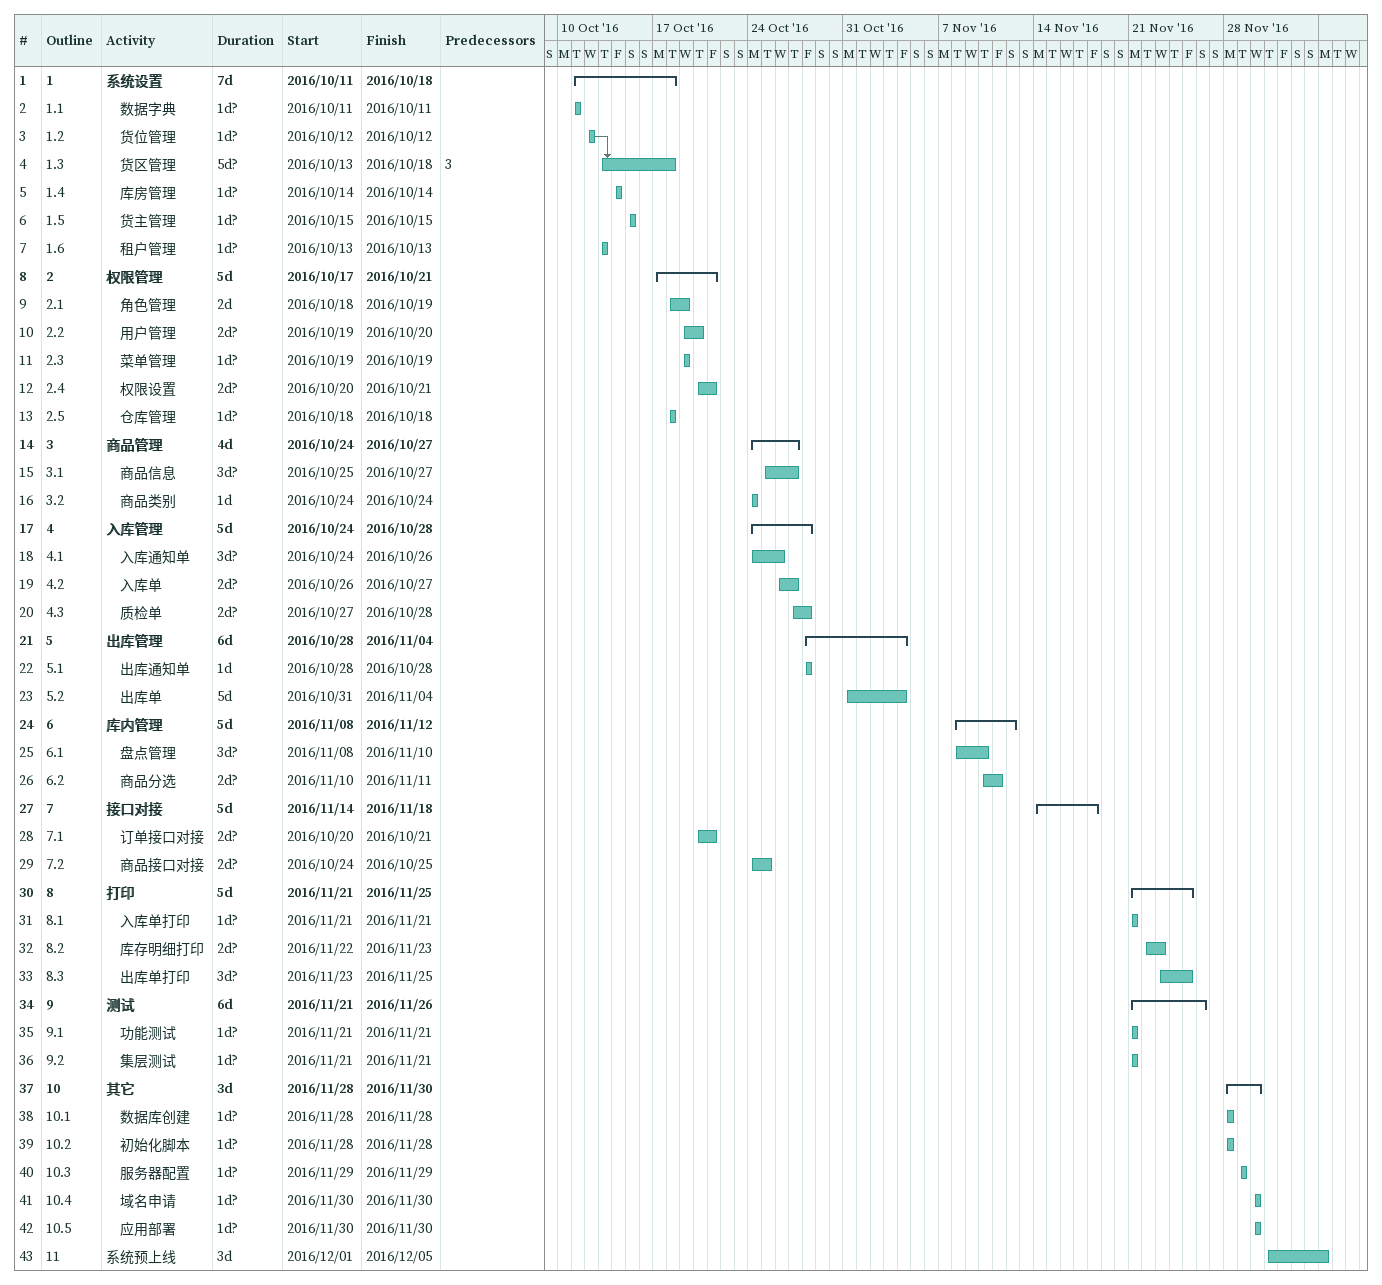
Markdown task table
| ID | WBS | Task | Duration | Start | Finish | Predecessors |
|---|---|---|---|---|---|---|
| 1 | 1 | **系统设置** | 7d | 2016-10-11 | 2016-10-18 |  |
| 2 | 1.1 | 数据字典 | 1d? | 2016-10-11 | 2016-10-11 |  |
| 3 | 1.2 | 货位管理 | 1d? | 2016-10-12 | 2016-10-12 |  |
| 4 | 1.3 | 货区管理 | 5d? | 2016-10-13 | 2016-10-18 | 3 |
| 5 | 1.4 | 库房管理 | 1d? | 2016-10-14 | 2016-10-14 |  |
| 6 | 1.5 | 货主管理 | 1d? | 2016-10-15 | 2016-10-15 |  |
| 7 | 1.6 | 租户管理 | 1d? | 2016-10-13 | 2016-10-13 |  |
| 8 | 2 | **权限管理** | 5d | 2016-10-17 | 2016-10-21 |  |
| 9 | 2.1 | 角色管理 | 2d | 2016-10-18 | 2016-10-19 |  |
| 10 | 2.2 | 用户管理 | 2d? | 2016-10-19 | 2016-10-20 |  |
| 11 | 2.3 | 菜单管理 | 1d? | 2016-10-19 | 2016-10-19 |  |
| 12 | 2.4 | 权限设置 | 2d? | 2016-10-20 | 2016-10-21 |  |
| 13 | 2.5 | 仓库管理 | 1d? | 2016-10-18 | 2016-10-18 |  |
| 14 | 3 | **商品管理** | 4d | 2016-10-24 | 2016-10-27 |  |
| 15 | 3.1 | 商品信息 | 3d? | 2016-10-25 | 2016-10-27 |  |
| 16 | 3.2 | 商品类别 | 1d | 2016-10-24 | 2016-10-24 |  |
| 17 | 4 | **入库管理** | 5d | 2016-10-24 | 2016-10-28 |  |
| 18 | 4.1 | 入库通知单 | 3d? | 2016-10-24 | 2016-10-26 |  |
| 19 | 4.2 | 入库单 | 2d? | 2016-10-26 | 2016-10-27 |  |
| 20 | 4.3 | 质检单 | 2d? | 2016-10-27 | 2016-10-28 |  |
| 21 | 5 | **出库管理** | 6d | 2016-10-28 | 2016-11-04 |  |
| 22 | 5.1 | 出库通知单 | 1d | 2016-10-28 | 2016-10-28 |  |
| 23 | 5.2 | 出库单 | 5d | 2016-10-31 | 2016-11-04 |  |
| 24 | 6 | **库内管理** | 5d | 2016-11-08 | 2016-11-12 |  |
| 25 | 6.1 | 盘点管理 | 3d? | 2016-11-08 | 2016-11-10 |  |
| 26 | 6.2 | 商品分选 | 2d? | 2016-11-10 | 2016-11-11 |  |
| 27 | 7 | **接口对接** | 5d | 2016-11-14 | 2016-11-18 |  |
| 28 | 7.1 | 订单接口对接 | 2d? | 2016-10-20 | 2016-10-21 |  |
| 29 | 7.2 | 商品接口对接 | 2d? | 2016-10-24 | 2016-10-25 |  |
| 30 | 8 | **打印** | 5d | 2016-11-21 | 2016-11-25 |  |
| 31 | 8.1 | 入库单打印 | 1d? | 2016-11-21 | 2016-11-21 |  |
| 32 | 8.2 | 库存明细打印 | 2d? | 2016-11-22 | 2016-11-23 |  |
| 33 | 8.3 | 出库单打印 | 3d? | 2016-11-23 | 2016-11-25 |  |
| 34 | 9 | **测试** | 6d | 2016-11-21 | 2016-11-26 |  |
| 35 | 9.1 | 功能测试 | 1d? | 2016-11-21 | 2016-11-21 |  |
| 36 | 9.2 | 集层测试 | 1d? | 2016-11-21 | 2016-11-21 |  |
| 37 | 10 | **其它** | 3d | 2016-11-28 | 2016-11-30 |  |
| 38 | 10.1 | 数据库创建 | 1d? | 2016-11-28 | 2016-11-28 |  |
| 39 | 10.2 | 初始化脚本 | 1d? | 2016-11-28 | 2016-11-28 |  |
| 40 | 10.3 | 服务器配置 | 1d? | 2016-11-29 | 2016-11-29 |  |
| 41 | 10.4 | 域名申请 | 1d? | 2016-11-30 | 2016-11-30 |  |
| 42 | 10.5 | 应用部署 | 1d? | 2016-11-30 | 2016-11-30 |  |
| 43 | 11 | 系统预上线 | 3d | 2016-12-01 | 2016-12-05 |  |
